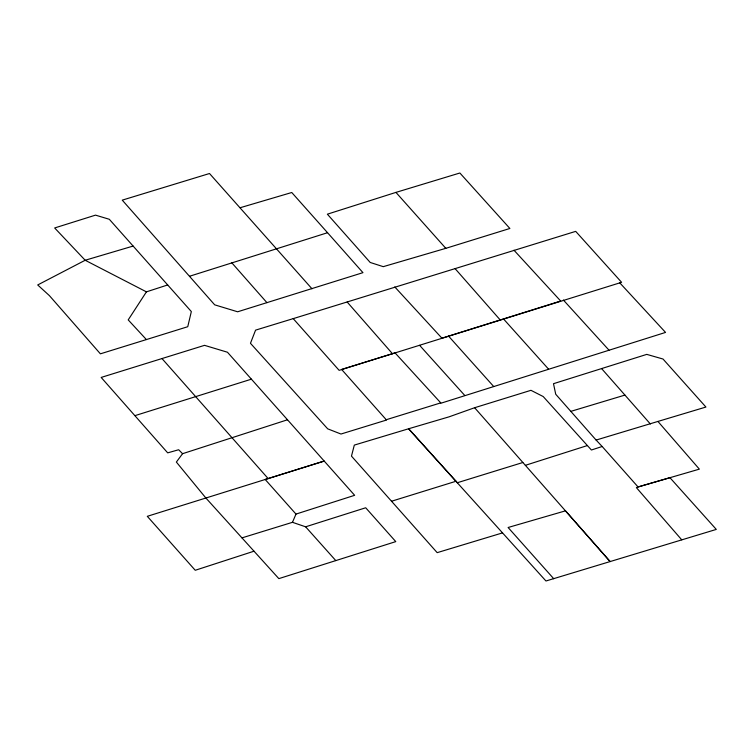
<?xml version="1.0" encoding="UTF-8"?>
<svg xmlns="http://www.w3.org/2000/svg" width="754" height="754" viewBox="0 0 754 754"><rect width="100%" height="100%" fill="white"/><g stroke="black" fill="none" stroke-linecap="round" stroke-linejoin="round"><path stroke-width="1.13" d="M241.977 537.875L292.477 522.315L295.983 514.087L354.644 495.312L227.454 352.231L204.532 345.341L101.168 377.434L167.69 452.862L178.66 449.742L182.572 453.691L287.5 419.78M146.427 291.855L128.208 319.894L146.399 339.573L187.755 326.708L191.337 311.562L109.311 219.282L95.513 215.135L54.665 227.962L85.174 260.253L146.427 291.855L167.69 284.946M182.572 453.691L176.361 462.061L205.88 498.008L278.839 578.629L395.775 541.617L365.699 507.772L305.624 526.81L292.477 522.315M293.221 318.631L575.698 231.365L621.598 282.307L339.13 370.346L293.221 318.631L255.578 330.139L250.46 343.296L327.688 428.837L340.987 434.031L386.519 420.035L341.609 369.441L395.039 352.872L441.033 403.183L665.546 332.42L619.76 282.835M657.922 421.439L705.923 407.047L663.011 359.027L646.772 354.38L553.493 383.692L555.726 394.248L596.112 440.063L657.922 421.439L699.363 469.139L638.063 486.961L602.163 446.491L591.409 450.006L543.219 396.557L530.957 390.318L474.624 407.726L449.092 416.83L408.555 428.781L545.962 580.995L716.3 529.412L669.948 477.697L638.063 486.961L636.376 487.612L681.72 539.807M254.004 551.202L195.239 570.278L147.294 516.32L324.182 461.071L265.191 479.487L295.983 514.087M474.624 407.726L525.368 465.322L587.375 445.557M189.631 276.228L327.547 232.713L362.957 272.656L237.633 311.788L214.683 304.833L122.252 200.14L209.508 173.514L311.986 288.782M395.935 192.393L459.874 173.005L509.883 228.471L445.821 248.33L383.268 266.662L370.205 262.467L327.368 214.183L395.935 192.393L445.821 248.33L445.303 247.736M394.785 286.935L441.938 338.197L560.674 301.025L513.983 250.215M251.412 379.177L135.004 415.624M146.399 339.573L100.395 353.833L49.387 295.615L37.7 284.955L85.174 260.253L133.119 246.068M386.246 419.724L440.751 402.881M391.533 501.24L456.019 481.25L457.348 482.73L522.824 462.513M502.569 532.88L437.179 552.654L351.477 456.123L354.314 445.096L408.687 428.743L456.019 481.25M570.844 411.364L624.934 395.087M240.177 207.718L291.76 192.506L327.547 232.713M596.112 440.063L602.163 446.491M563.389 300.045L608.996 350.167M419.601 345.323L464.756 395.445M503.455 318.876L548.526 369.102M448.573 336.133L493.71 386.529M305.624 526.81L335.813 560.608M553.766 578.752L508.102 527.498L565.5 510.835L610.165 561.607L525.368 465.322M161.978 358.555L268.16 478.583M601.692 368.697L650.372 423.984M231.836 262.826L266.944 302.665M455.067 268.603L500.185 319.922M347.17 302.024L392.495 353.749"/></g></svg>
